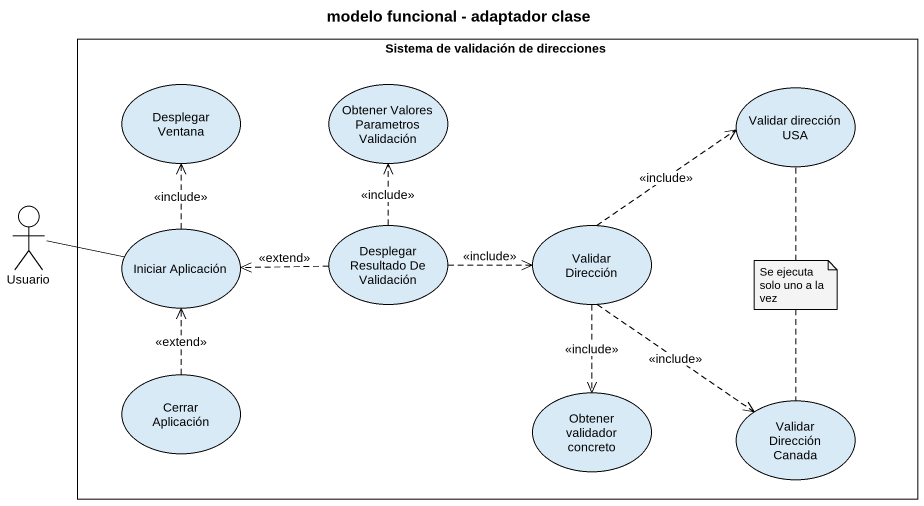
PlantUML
@startuml
title modelo funcional - adaptador clase
rectangle "Sistema de validación de direcciones" as Sistema_de_validación_de {
  usecase "Desplegar Ventana" as Desplegar_Ventana
  usecase "Obtener Valores Parametros Validación" as Obtener_Valores_Parametros
  usecase "Validar dirección USA" as Validar_dirección_USA
  usecase "Iniciar Aplicación" as Iniciar_Aplicación
  usecase "Desplegar Resultado De Validación" as Desplegar_Resultado_De
  usecase "Validar Dirección" as Validar_Dirección
  usecase "Cerrar Aplicación" as Cerrar_Aplicación
  usecase "Obtener validador concreto" as Obtener_validador_concreto
  usecase "Validar Dirección Canada" as Validar_Dirección_Canada
}
actor Usuario
Usuario -right- Iniciar_Aplicación
Iniciar_Aplicación .up.> Desplegar_Ventana : <<include>>
Desplegar_Resultado_De .up.> Obtener_Valores_Parametros : <<include>>
Desplegar_Resultado_De .left.> Iniciar_Aplicación : <<extend>>
Desplegar_Resultado_De .right.> Validar_Dirección : <<include>>
Validar_Dirección .up.> Validar_dirección_USA : <<include>>
Validar_Dirección ..> Obtener_validador_concreto : <<include>>
Validar_Dirección ..> Validar_Dirección_Canada : <<include>>
Cerrar_Aplicación .up.> Iniciar_Aplicación : <<extend>>
note as N1
  Se ejecuta solo uno a la vez
end note
N1 .. Validar_Dirección_Canada
N1 .. Validar_dirección_USA
@enduml
